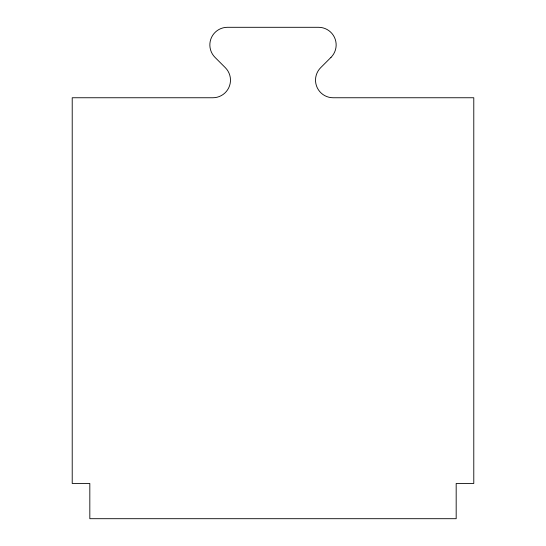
<?xml version="1.0" encoding="UTF-8"?>
<svg xmlns="http://www.w3.org/2000/svg" width="546" height="546" viewBox="0 0 546 546"><rect width="100%" height="100%" fill="white"/><g stroke="black" fill="none" stroke-linecap="round" stroke-linejoin="round"><path stroke-width="0.82" d="M330.999 57.364L320.679 67.684A17.615 17.615 0 0 0 333.135 97.754L473.785 97.754L473.785 483.476L456.176 483.476L456.176 518.7L89.824 518.7L89.824 483.476L72.215 483.476L72.215 97.754L212.865 97.754A17.615 17.615 0 0 0 225.321 67.684L215.001 57.364A17.615 17.615 0 0 1 227.457 27.3L318.543 27.3A17.615 17.615 0 0 1 330.999 57.371"/></g></svg>
